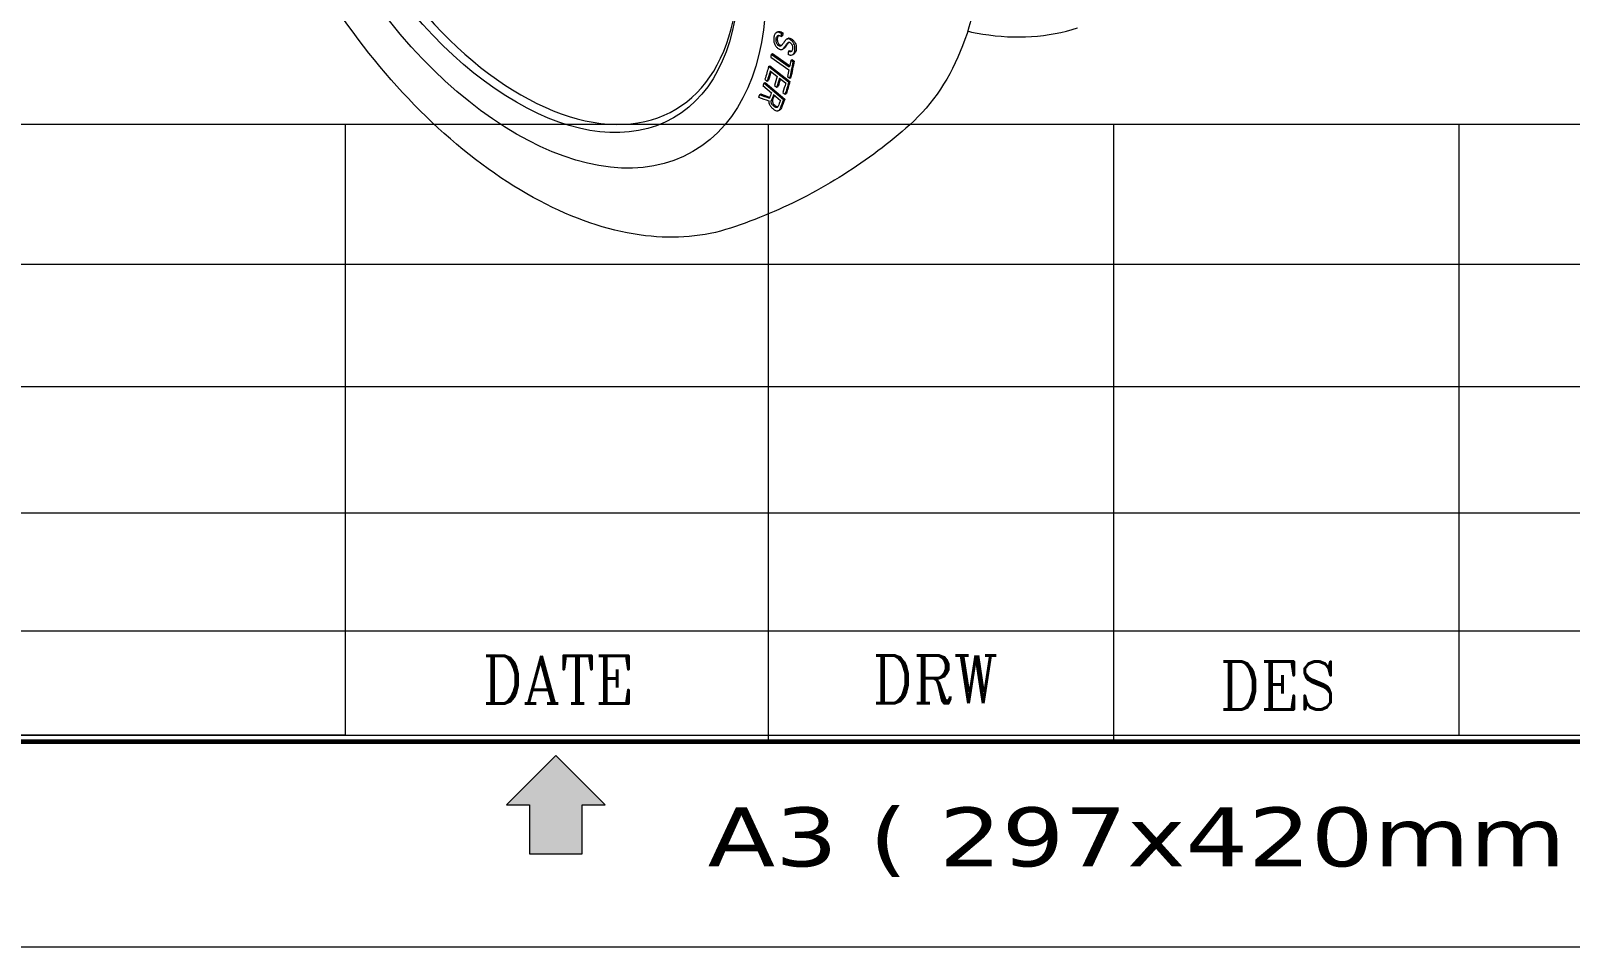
# Model space of a CAD drawing. Header units: millimetres. Extents: x 24 to 1656, y 24 to 1164.
# Drawn here: x 754 to 1011.2, y 24 to 177.2 of the extents above; entities that cross this region are included whole.
import ezdxf
from ezdxf.enums import TextEntityAlignment as Align

# ---------------------------------------------------------------- set-up
doc = ezdxf.new("R2010")
doc.units = ezdxf.units.MM
doc.header["$LTSCALE"] = 4
doc.layers.get('0').update_dxf_attribs({"lineweight": 18})
for name, color, linetype, lineweight in [('SkizziergeometrieWIN-ISO', 7, 'Continuous', 50), ('가는실선_A4', 7, 'Continuous', 5), ('굵은실선_A3', 7, 'Continuous', 18), ('제목(ISO)', 7, 'Continuous', 50)]:
    doc.layers.add(name, color=color, linetype=linetype, lineweight=lineweight)
doc.layers.add('가는실선_A3', color=9, linetype='Continuous', lineweight=5, true_color=0x808080)
doc.styles.add('텍스트 스타일12', font='tahoma.ttf')
doc.styles.add('텍스트 스타일171', font='ROMANC.shx', dxfattribs={"width": 0.9})
doc.styles.add('텍스트 스타일42', font='tahoma.ttf', dxfattribs={"width": 1.378837})

# ---------------------------------------------------------------- blocks, each defined once
blk = doc.blocks.new('경계 A3_경계')
blk.add_hatch(color=7).paths.add_polyline_path([(211.521, 9.897), (211.521, 11.955), (212.481, 11.955), (210.423, 14.014), (208.364, 11.955), (209.325, 11.955), (209.325, 9.897)])
for p, q in [((210.423, 14.014), (208.364, 11.955)), ((212.481, 11.955), (210.423, 14.014)), ((208.364, 11.955), (209.325, 11.955)), ((209.325, 11.955), (209.325, 9.897)), ((211.521, 9.897), (211.521, 11.955)), ((211.521, 11.955), (212.481, 11.955)), ((209.325, 9.897), (211.521, 9.897))]:
    blk.add_line(p, q)
at = {"color": 7}
for p, q in [((210.423, 14.014), (208.364, 11.955)), ((212.481, 11.955), (210.423, 14.014)), ((208.364, 11.955), (209.325, 11.955)), ((209.325, 11.955), (209.325, 9.897)), ((211.521, 9.897), (211.521, 11.955)), ((211.521, 11.955), (212.481, 11.955)), ((209.325, 9.897), (211.521, 9.897))]:
    blk.add_line(p, q, dxfattribs=at)
at = {"layer": 'SkizziergeometrieWIN-ISO', "lineweight": 18}
blk.add_line((414, 6), (6, 6), dxfattribs=at)
at = {"layer": '가는실선_A3', "color": 7, "lineweight": 60}
blk.add_line((19.02, 14.596), (401.22, 14.596), dxfattribs=at)
at = {"layer": '가는실선_A3', "color": 7, "style": '텍스트 스타일42', "width": 1.378315}
blk.add_text('A3 ( 297x420mm )', height=2.46299, dxfattribs=at).set_placement((216.764, 9.382), (255.513, 9.382), align=Align.FIT)
blk = doc.blocks.new('제목 블록 A3_표제란')
at = {"layer": '가는실선_A4', "lineweight": 13}
for p, q in [((25.419, 38.66), (269.123, 38.66)), ((208.17, 38.66), (208.17, 13.125)), ((25.419, 32.809), (269.123, 32.809))]:
    blk.add_line(p, q, dxfattribs=at)
at = {"layer": '가는실선_A4'}
for p, q in [((225.83, 38.66), (225.83, 12.86)), ((240.261, 38.66), (240.261, 12.86)), ((254.692, 38.66), (254.692, 13.125)), ((25.419, 13.125), (407.762, 13.125)), ((208.17, 13.125), (25.419, 13.125))]:
    blk.add_line(p, q, dxfattribs=at)
at = {"layer": '가는실선_A4', "color": 7}
for p, q in [((269.085, 27.68), (25.419, 27.68)), ((269.123, 22.402), (25.419, 22.402)), ((269.123, 17.468), (52.653, 17.468))]:
    blk.add_line(p, q, dxfattribs=at)
at = {"layer": '가는실선_A3', "color": 7, "style": '텍스트 스타일12'}
blk.add_attdef('질량\\P1;_001', (38.285, 15.491), '', height=2, dxfattribs=at)
at = {"layer": '가는실선_A4', "color": 7, "style": '텍스트 스타일171', "width": 0.9}
for s, p in [('DATE', (213.902, 14.443)), ('DRW', (230.193, 14.46)), ('DES', (244.703, 14.199))]:
    blk.add_text(s, height=2, dxfattribs=at).set_placement(p)
at = {"layer": '가는실선_A4', "color": 7, "style": '텍스트 스타일12'}
blk.add_attdef('설명', text='', height=2, dxfattribs=at).set_placement((331.265, 35.733), align=Align.MIDDLE_LEFT)
blk.add_attdef('SCALE_001', (273.432, 32.87), '', height=2, dxfattribs=at)
blk.add_attdef('프로젝트', text='', height=2, dxfattribs=at).set_placement((340.772, 28.266), align=Align.MIDDLE_CENTER)
at = {"layer": '가는실선_A4', "style": '텍스트 스타일12'}
blk.add_attdef('리비전_번호', text='', height=2, dxfattribs=at).set_placement((388.385, 15.267), align=Align.MIDDLE_CENTER)
at = {"layer": '제목(ISO)', "style": '텍스트 스타일12'}
for tag, p in [('관리자', (373.929, 36.389)), ('공급업자', (383.08, 28.642))]:
    blk.add_attdef(tag, text='', height=2, dxfattribs=at).set_placement(p, align=Align.TOP_LEFT)

msp = doc.modelspace()

# ---------------------------------------------------------------- linework, layer by layer
at = {"layer": '굵은실선_A3'}
for p, q in [((878.51, 176.88), (878.72, 177)), ((879.34, 176.24), (879.55, 176.36)), ((879.41, 176.71), (879.62, 176.84)), ((880.26, 175.8), (880.47, 175.92)), ((880.31, 175.04), (880.53, 175.16)), ((877.59, 172.8), (880.6, 170.67)), ((877.68, 173.25), (877.89, 173.38)), ((880.69, 171.12), (877.68, 173.25)), ((877.89, 173.38), (880.74, 171.36)), ((879.56, 174.11), (879.77, 174.23)), ((879.71, 174.25), (879.92, 174.37)), ((880.54, 173.77), (880.75, 173.89)), ((880.93, 172.24), (881.14, 172.37)), ((881.14, 172.37), (881.52, 172.1)), ((881.26, 173.2), (881.47, 173.32)), ((877.23, 171.22), (877.45, 171.34)), ((880.57, 168.61), (877.23, 171.22)), ((877.45, 171.34), (880.79, 168.74)), ((877.48, 170.5), (878.67, 169.57)), ((881.3, 171.98), (880.93, 172.24)), ((881.3, 171.98), (881.52, 172.1)), ((876.29, 168.05), (877.7, 166.83)), ((876.44, 168.45), (876.65, 168.57)), ((879.71, 165.64), (876.44, 168.45)), ((876.62, 169.08), (876.99, 168.79)), ((876.65, 168.57), (879.93, 165.76)), ((876.99, 168.79), (877.21, 168.91)), ((878.24, 168.06), (878.62, 167.77)), ((878.62, 167.77), (878.83, 167.9)), ((879.05, 169.28), (880.08, 168.47)), ((880.37, 169.54), (880.75, 169.28)), ((880.57, 168.61), (880.79, 168.74)), ((880.75, 169.28), (880.96, 169.4)), ((875.71, 166.51), (875.92, 166.64)), ((878.07, 166.52), (879.2, 165.55)), ((879.62, 166.86), (879.99, 166.57)), ((879.71, 165.64), (879.93, 165.76)), ((879.99, 166.57), (880.2, 166.69)), ((878.93, 163.88), (879.14, 164))]:
    msp.add_line(p, q, dxfattribs=at)
for major_axis in [(-29.5, 51.1), (-26.25, 45.47)]:
    msp.add_ellipse((835.09, 208.1), major_axis=major_axis, ratio=0.57735, dxfattribs=at)
for centre, major_axis, ratio, start_param, end_param in [((835.8, 208.5), (-25.72, 44.55), 0.57735, 5.451555, 10.256408), ((3741.88, -4179.34), (-2861.64, 4355.13), 0.008748, 6.280969, 6.287129), ((3742.1, -4179.22), (-2861.64, 4355.13), 0.008748, 6.280969, 6.28268), ((1374.72, 457.58), (-472.09, -522.21), 0.398372, 5.60016, 5.604669), ((1379.13, 459.62), (475.92, 526.44), 0.398372, 2.459479, 2.463058), ((1379.34, 459.75), (-475.92, -526.44), 0.398372, 5.601565, 5.60465), ((1410.92, 477.05), (-476.42, -579.14), 0.444788, 5.583075, 5.585176), ((1410.92, 477.05), (-476.42, -579.14), 0.444788, 5.580131, 5.582227), ((1415.2, 479.04), (479.93, 583.41), 0.444788, 2.438557, 2.443564), ((1415.41, 479.16), (-479.93, -583.41), 0.444788, 5.580149, 5.585157), ((1393.26, 466.17), (-488.2, -540.02), 0.398372, 5.601104, 5.604176), ((1397.68, 468.21), (492.03, 544.26), 0.398372, 2.459521, 2.462569), ((1397.89, 468.33), (-492.03, -544.26), 0.398372, 5.601591, 5.604162), ((1410, 473.92), (-502.73, -556.1), 0.398372, 5.601139, 5.604342), ((1414.42, 475.97), (506.57, 560.35), 0.398372, 2.458715, 2.462735), ((1414.63, 476.09), (-506.57, -560.35), 0.398372, 5.600308, 5.604327), ((2827.38, 1449.32), (2972.53, 347.75), 0.488609, 3.940375, 3.941144), ((3023.16, 1585.07), (-3279.96, -342.4), 0.499203, 0.806093, 0.806758), ((3023.37, 1585.19), (3279.96, 342.4), 0.499203, 3.947686, 3.948291), ((1391.15, 462.78), (-511.41, -515.94), 0.348701, 5.618142, 5.62012), ((1395.55, 464.8), (515.43, 520), 0.348701, 2.47656, 2.478788), ((1395.76, 464.92), (-515.43, -520), 0.348701, 5.618651, 5.620381), ((1409.23, 471.07), (-527.92, -532.6), 0.348701, 5.618184, 5.620246), ((1413.69, 473.13), (532, 536.72), 0.348701, 2.475762, 2.478831), ((1413.9, 473.25), (-532, -536.72), 0.348701, 5.617355, 5.620423)]:
    msp.add_ellipse(centre, major_axis=major_axis, ratio=ratio, start_param=start_param, end_param=end_param, dxfattribs=at)
for points, knots in [([(870.88, 144.21), (866.45, 142.74), (861.61, 142.35), (851.21, 143.58), (845.61, 145.39), (834.26, 151.11), (828.5, 155.13), (817.59, 164.89), (812.43, 170.63), (803.2, 183.22), (799.13, 190.07), (792.45, 204.21), (789.85, 211.5), (786.37, 225.87), (785.5, 232.94), (785.69, 246.21), (786.75, 252.4), (790.83, 263.05), (793.79, 267.58), (797.65, 271.03), (797.65, 271.03), (797.66, 271.03)], [4.046409, 4.046409, 4.046409, 4.046409, 4.333754, 4.333754, 4.649286, 4.649286, 4.980119, 4.980119, 5.310872, 5.310872, 5.639927, 5.639927, 5.96886, 5.96886, 6.299326, 6.299326, 6.630633, 6.630633, 6.948876, 6.948876, 6.949166, 6.949166, 6.949166, 6.949166]), ([(893.27, 251.89), (896.81, 246.66), (899.98, 241.09), (906.02, 228.32), (908.62, 221.03), (912.1, 206.66), (912.97, 199.58), (912.78, 186.32), (911.73, 180.12), (907.65, 169.47), (904.68, 164.94), (900.82, 161.49), (900.82, 161.49), (900.81, 161.49)], [2.232581, 2.232581, 2.232581, 2.232581, 2.498335, 2.498335, 2.827267, 2.827267, 3.157733, 3.157733, 3.48904, 3.48904, 3.807283, 3.807283, 3.807573, 3.807573, 3.807573, 3.807573]), ([(910.49, 177.12), (911.34, 176.93), (912.18, 176.77), (918.54, 175.76), (923.94, 176.06), (928.86, 177.68), (928.86, 177.68), (928.86, 177.68)], [8.153079, 8.153079, 8.153079, 8.153079, 8.2014294, 8.2014294, 8.5196719, 8.5196719, 8.5199619, 8.5199619, 8.5199619, 8.5199619]), ([(878.11, 176.1), (878.09, 175.98), (878.08, 175.86), (878.08, 175.71), (878.08, 175.68), (878.09, 175.55), (878.1, 175.44), (878.13, 175.3), (878.13, 175.28), (878.17, 175.14), (878.21, 175.01), (878.27, 174.89)], [-0.1441174, -0.1441174, -0.1441174, -0.1441174, -0.0984945, -0.0984945, -0.0882432, -0.0882432, -0.0494017, -0.0494017, -0.0418144, -0.0418144, 0, 0, 0, 0]), ([(878.61, 176.93), (878.54, 176.9), (878.48, 176.87), (878.42, 176.82), (878.37, 176.77), (878.32, 176.71), (878.28, 176.65), (878.24, 176.58), (878.2, 176.5), (878.17, 176.42), (878.14, 176.32), (878.12, 176.21), (878.11, 176.1)], [-0.1521831, -0.1521831, -0.1521831, -0.1521831, -0.1175627, -0.1175627, -0.1175627, -0.0815999, -0.0815999, -0.0815999, -0.0445905, -0.0445905, -0.0445905, 0, 0, 0, 0]), ([(878.6, 175.06), (878.57, 175.12), (878.55, 175.18), (878.53, 175.24), (878.51, 175.3), (878.49, 175.36), (878.48, 175.42), (878.48, 175.48), (878.47, 175.54), (878.47, 175.6), (878.47, 175.68), (878.47, 175.76), (878.48, 175.83)], [-0.09101099, -0.09101099, -0.09101099, -0.09101099, -0.07140572, -0.07140572, -0.07140572, -0.0502215, -0.0502215, -0.0502215, -0.02915069, -0.02915069, -0.02915069, 0, 0, 0, 0]), ([(878.48, 175.83), (878.5, 175.93), (878.51, 176.02), (878.54, 176.1), (878.57, 176.17), (878.6, 176.23), (878.64, 176.28), (878.68, 176.34), (878.73, 176.38), (878.8, 176.4)], [-0.1008492, -0.1008492, -0.1008492, -0.1008492, -0.064012, -0.064012, -0.064012, -0.032572, -0.032572, -0.032572, 0, 0, 0, 0]), ([(878.9, 174.7), (878.87, 174.71), (878.85, 174.73), (878.79, 174.78), (878.77, 174.81), (878.69, 174.91), (878.64, 174.99), (878.6, 175.06)], [-0.04874418, -0.04874418, -0.04874418, -0.04874418, -0.03801953, -0.03801953, -0.02664365, -0.02664365, 0, 0, 0, 0]), ([(879.41, 176.71), (879.31, 176.77), (879.22, 176.82), (879.13, 176.86), (879.04, 176.9), (878.96, 176.93), (878.88, 176.94), (878.78, 176.96), (878.69, 176.96), (878.61, 176.93)], [-0.1100677, -0.1100677, -0.1100677, -0.1100677, -0.0735134, -0.0735134, -0.0735134, -0.0411034, -0.0411034, -0.0411034, 0, 0, 0, 0]), ([(878.7, 175.96), (878.69, 175.88), (878.68, 175.8), (878.68, 175.72), (878.68, 175.67), (878.69, 175.61), (878.7, 175.55), (878.71, 175.49), (878.72, 175.42), (878.74, 175.36), (878.76, 175.3), (878.78, 175.24), (878.81, 175.19)], [0, 0, 0, 0, 0.02944824, 0.02944824, 0.02944824, 0.05019285, 0.05019285, 0.05019285, 0.07142891, 0.07142891, 0.07142891, 0.09101203, 0.09101203, 0.09101203, 0.09101203]), ([(878.86, 176.41), (878.86, 176.41), (878.85, 176.41), (878.85, 176.4), (878.81, 176.35), (878.78, 176.29), (878.76, 176.22), (878.73, 176.14), (878.71, 176.05), (878.7, 175.96)], [0.03095046, 0.03095046, 0.03095046, 0.03095046, 0.03271207, 0.03271207, 0.03271207, 0.06404184, 0.06404184, 0.06404184, 0.10085231, 0.10085231, 0.10085231, 0.10085231]), ([(878.8, 176.4), (878.83, 176.41), (878.86, 176.42), (878.9, 176.41), (878.94, 176.41), (878.98, 176.4), (879.03, 176.39), (879.07, 176.38), (879.12, 176.36), (879.16, 176.34), (879.22, 176.31), (879.28, 176.27), (879.34, 176.24)], [-0.07341896, -0.07341896, -0.07341896, -0.07341896, -0.05775901, -0.05775901, -0.05775901, -0.04076797, -0.04076797, -0.04076797, -0.02315497, -0.02315497, -0.02315497, 0, 0, 0, 0]), ([(878.81, 175.19), (878.85, 175.11), (878.9, 175.03), (878.98, 174.93), (879.01, 174.9), (879.06, 174.86), (879.08, 174.84), (879.11, 174.82)], [0, 0, 0, 0, 0.02664365, 0.02664365, 0.03801953, 0.03801953, 0.04874418, 0.04874418, 0.04874418, 0.04874418]), ([(878.82, 177.05), (878.9, 177.08), (878.99, 177.08), (879.09, 177.07), (879.17, 177.05), (879.26, 177.02), (879.34, 176.99), (879.43, 176.95), (879.53, 176.89), (879.62, 176.84)], [0, 0, 0, 0, 0.0409016, 0.0409016, 0.0409016, 0.0735622, 0.0735622, 0.0735622, 0.1100634, 0.1100634, 0.1100634, 0.1100634]), ([(879.77, 175.22), (879.73, 175.16), (879.68, 175.1), (879.62, 175.02), (879.61, 175.01), (879.57, 174.96), (879.53, 174.92), (879.49, 174.86), (879.47, 174.85), (879.46, 174.83)], [-0.0773034, -0.0773034, -0.0773034, -0.0773034, -0.04075168, -0.04075168, -0.03426766, -0.03426766, -0.00929824, -0.00929824, 0, 0, 0, 0]), ([(879.71, 174.25), (879.8, 174.36), (879.89, 174.48), (880, 174.62), (880.01, 174.64), (880.12, 174.79), (880.22, 174.91), (880.31, 175.04)], [-0.1553851, -0.1553851, -0.1553851, -0.1553851, -0.0863019, -0.0863019, -0.0730368, -0.0730368, 0, 0, 0, 0]), ([(880.11, 175.66), (880.08, 175.62), (880.05, 175.58), (880, 175.52), (879.98, 175.49), (879.93, 175.42), (879.89, 175.37), (879.83, 175.29), (879.8, 175.26), (879.77, 175.22)], [-0.08543276, -0.08543276, -0.08543276, -0.08543276, -0.06336948, -0.06336948, -0.04807605, -0.04807605, -0.02094344, -0.02094344, 0, 0, 0, 0]), ([(880.53, 175.16), (880.43, 175.04), (880.34, 174.91), (880.16, 174.68), (880.07, 174.56), (879.96, 174.42), (879.94, 174.4), (879.92, 174.37)], [0, 0, 0, 0, 0.0716383, 0.0716383, 0.1406887, 0.1406887, 0.155386, 0.155386, 0.155386, 0.155386]), ([(880.31, 175.04), (880.35, 175.09), (880.4, 175.15), (880.48, 175.24), (880.52, 175.27), (880.56, 175.28)], [-0.05000902, -0.05000902, -0.05000902, -0.05000902, -0.02153685, -0.02153685, 0, 0, 0, 0]), ([(880.84, 175.71), (880.75, 175.77), (880.65, 175.82), (880.52, 175.85), (880.48, 175.85), (880.4, 175.85), (880.37, 175.84), (880.33, 175.83)], [-0.07029431, -0.07029431, -0.07029431, -0.07029431, -0.03373693, -0.03373693, -0.01689853, -0.01689853, 0, 0, 0, 0]), ([(880.54, 175.96), (880.58, 175.97), (880.61, 175.97), (880.69, 175.98), (880.73, 175.97), (880.86, 175.94), (880.96, 175.9), (881.05, 175.84)], [0, 0, 0, 0, 0.01689853, 0.01689853, 0.03373693, 0.03373693, 0.07029431, 0.07029431, 0.07029431, 0.07029431]), ([(880.56, 175.28), (880.58, 175.29), (880.6, 175.29), (880.61, 175.29), (880.63, 175.29), (880.66, 175.28), (880.68, 175.28), (880.7, 175.27), (880.73, 175.26), (880.76, 175.24), (880.78, 175.23), (880.81, 175.21), (880.83, 175.2)], [-0.03662174, -0.03662174, -0.03662174, -0.03662174, -0.02883834, -0.02883834, -0.02883834, -0.02036645, -0.02036645, -0.02036645, -0.01007241, -0.01007241, -0.01007241, 0, 0, 0, 0]), ([(880.83, 175.2), (880.86, 175.18), (880.89, 175.16), (880.92, 175.13), (880.95, 175.11), (880.98, 175.08), (881, 175.05), (881.05, 174.99), (881.1, 174.92), (881.14, 174.85)], [-0.04793632, -0.04793632, -0.04793632, -0.04793632, -0.03626119, -0.03626119, -0.03626119, -0.02472921, -0.02472921, -0.02472921, 0, 0, 0, 0]), ([(881.46, 175), (881.42, 175.08), (881.38, 175.16), (881.28, 175.3), (881.23, 175.37), (881.07, 175.55), (880.96, 175.64), (880.84, 175.71)], [-0.09877191, -0.09877191, -0.09877191, -0.09877191, -0.07190106, -0.07190106, -0.04651183, -0.04651183, 0, 0, 0, 0]), ([(881.05, 175.84), (881.17, 175.76), (881.28, 175.67), (881.44, 175.49), (881.49, 175.43), (881.59, 175.28), (881.63, 175.21), (881.67, 175.13)], [0, 0, 0, 0, 0.04648823, 0.04648823, 0.07184873, 0.07184873, 0.09877102, 0.09877102, 0.09877102, 0.09877102]), ([(881.62, 173.93), (881.63, 174.02), (881.64, 174.1), (881.64, 174.18), (881.64, 174.28), (881.64, 174.38), (881.63, 174.48), (881.62, 174.53), (881.61, 174.58), (881.6, 174.63), (881.57, 174.75), (881.53, 174.88), (881.46, 175)], [-0.1232192, -0.1232192, -0.1232192, -0.1232192, -0.0936985, -0.0936985, -0.0936985, -0.0601482, -0.0601482, -0.0601482, -0.0425264, -0.0425264, -0.0425264, 0, 0, 0, 0]), ([(881.67, 175.13), (881.74, 175), (881.78, 174.88), (881.81, 174.75), (881.84, 174.64), (881.85, 174.53), (881.85, 174.42), (881.86, 174.34), (881.86, 174.25), (881.85, 174.17), (881.85, 174.13), (881.84, 174.09), (881.84, 174.06)], [0, 0, 0, 0, 0.0428077, 0.0428077, 0.0428077, 0.0800647, 0.0800647, 0.0800647, 0.1098135, 0.1098135, 0.1098135, 0.1232724, 0.1232724, 0.1232724, 0.1232724]), ([(878.27, 174.89), (878.31, 174.81), (878.36, 174.74), (878.41, 174.66), (878.46, 174.6), (878.51, 174.53), (878.56, 174.47), (878.67, 174.35), (878.79, 174.25), (878.92, 174.17)], [-0.1012866, -0.1012866, -0.1012866, -0.1012866, -0.0749009, -0.0749009, -0.0749009, -0.0496414, -0.0496414, -0.0496414, 0, 0, 0, 0]), ([(879.22, 174.63), (879.19, 174.62), (879.17, 174.62), (879.15, 174.61), (879.12, 174.61), (879.1, 174.62), (879.07, 174.62), (879.01, 174.63), (878.96, 174.66), (878.9, 174.7)], [-0.04443716, -0.04443716, -0.04443716, -0.04443716, -0.03331745, -0.03331745, -0.03331745, -0.02253619, -0.02253619, -0.02253619, 0, 0, 0, 0]), ([(878.92, 174.17), (878.97, 174.14), (879.02, 174.11), (879.06, 174.09), (879.11, 174.07), (879.16, 174.06), (879.21, 174.05), (879.3, 174.03), (879.39, 174.04), (879.47, 174.06)], [-0.07772169, -0.07772169, -0.07772169, -0.07772169, -0.05839541, -0.05839541, -0.05839541, -0.03958015, -0.03958015, -0.03958015, 0, 0, 0, 0]), ([(879.11, 174.82), (879.17, 174.78), (879.22, 174.76), (879.28, 174.75), (879.31, 174.74), (879.33, 174.74), (879.36, 174.74), (879.36, 174.74), (879.37, 174.74), (879.38, 174.74)], [0, 0, 0, 0, 0.02222889, 0.02222889, 0.02222889, 0.03315304, 0.03315304, 0.03315304, 0.03610671, 0.03610671, 0.03610671, 0.03610671]), ([(879.46, 174.83), (879.43, 174.8), (879.4, 174.76), (879.37, 174.73), (879.36, 174.72), (879.35, 174.71), (879.33, 174.7), (879.3, 174.67), (879.26, 174.64), (879.22, 174.63)], [-0.05092796, -0.05092796, -0.05092796, -0.05092796, -0.02978871, -0.02978871, -0.02978871, -0.02185985, -0.02185985, -0.02185985, 0, 0, 0, 0]), ([(879.47, 174.06), (879.52, 174.08), (879.57, 174.11), (879.61, 174.14), (879.65, 174.17), (879.68, 174.21), (879.71, 174.25)], [-0.04960833, -0.04960833, -0.04960833, -0.04960833, -0.02397939, -0.02397939, -0.02397939, 0, 0, 0, 0]), ([(879.92, 174.37), (879.89, 174.33), (879.86, 174.29), (879.82, 174.26), (879.81, 174.25), (879.79, 174.24), (879.77, 174.23)], [0, 0, 0, 0, 0.02392185, 0.02392185, 0.02392185, 0.03362789, 0.03362789, 0.03362789, 0.03362789]), ([(880.47, 173.29), (880.54, 173.25), (880.6, 173.22), (880.66, 173.19), (880.72, 173.17), (880.78, 173.15), (880.84, 173.14), (880.96, 173.12), (881.07, 173.13), (881.17, 173.16)], [-0.09866619, -0.09866619, -0.09866619, -0.09866619, -0.07417285, -0.07417285, -0.07417285, -0.05029949, -0.05029949, -0.05029949, 0, 0, 0, 0]), ([(880.96, 173.68), (880.93, 173.67), (880.9, 173.66), (880.86, 173.66), (880.83, 173.66), (880.8, 173.66), (880.76, 173.67), (880.69, 173.69), (880.61, 173.72), (880.54, 173.77)], [-0.05930987, -0.05930987, -0.05930987, -0.05930987, -0.04445241, -0.04445241, -0.04445241, -0.03006034, -0.03006034, -0.03006034, 0, 0, 0, 0]), ([(880.75, 173.89), (880.82, 173.85), (880.9, 173.81), (880.97, 173.79), (881.01, 173.79), (881.04, 173.78), (881.08, 173.79), (881.08, 173.79), (881.09, 173.79), (881.1, 173.79)], [0, 0, 0, 0, 0.02938408, 0.02938408, 0.02938408, 0.04409024, 0.04409024, 0.04409024, 0.04720973, 0.04720973, 0.04720973, 0.04720973]), ([(881.22, 174.15), (881.21, 174.07), (881.19, 174), (881.17, 173.93), (881.15, 173.88), (881.12, 173.82), (881.09, 173.78), (881.06, 173.73), (881.01, 173.7), (880.96, 173.68)], [-0.08281526, -0.08281526, -0.08281526, -0.08281526, -0.05273465, -0.05273465, -0.05273465, -0.02701109, -0.02701109, -0.02701109, 0, 0, 0, 0]), ([(881.14, 174.85), (881.16, 174.8), (881.18, 174.76), (881.19, 174.71), (881.21, 174.65), (881.22, 174.6), (881.23, 174.54), (881.23, 174.49), (881.23, 174.45), (881.23, 174.4), (881.23, 174.33), (881.23, 174.26), (881.22, 174.2), (881.22, 174.18), (881.22, 174.16), (881.22, 174.15)], [-0.08303122, -0.08303122, -0.08303122, -0.08303122, -0.06683243, -0.06683243, -0.06683243, -0.04798551, -0.04798551, -0.04798551, -0.03155383, -0.03155383, -0.03155383, -0.00700456, -0.00700456, -0.00700456, 0, 0, 0, 0]), ([(881.17, 173.16), (881.24, 173.18), (881.29, 173.22), (881.39, 173.3), (881.43, 173.36), (881.51, 173.48), (881.53, 173.55), (881.59, 173.73), (881.61, 173.83), (881.62, 173.93)], [-0.1395338, -0.1395338, -0.1395338, -0.1395338, -0.1084482, -0.1084482, -0.0756633, -0.0756633, -0.0422019, -0.0422019, 0, 0, 0, 0]), ([(881.84, 174.06), (881.82, 173.95), (881.8, 173.84), (881.74, 173.67), (881.72, 173.6), (881.65, 173.48), (881.6, 173.43), (881.53, 173.36), (881.5, 173.34), (881.47, 173.32)], [0, 0, 0, 0, 0.0441209, 0.0441209, 0.0755689, 0.0755689, 0.1085291, 0.1085291, 0.1247867, 0.1247867, 0.1247867, 0.1247867]), ([(877.27, 165.49), (877.26, 165.41), (877.25, 165.33), (877.27, 165.16), (877.28, 165.08), (877.31, 165)], [-0.06084959, -0.06084959, -0.06084959, -0.06084959, -0.02812841, -0.02812841, 0, 0, 0, 0]), ([(877.31, 165), (877.34, 164.93), (877.37, 164.85), (877.41, 164.78), (877.45, 164.71), (877.5, 164.64), (877.55, 164.57), (877.66, 164.42), (877.78, 164.29), (877.92, 164.18)], [-0.1049722, -0.1049722, -0.1049722, -0.1049722, -0.0802318, -0.0802318, -0.0802318, -0.0552524, -0.0552524, -0.0552524, 0, 0, 0, 0]), ([(877.7, 165.08), (877.67, 165.16), (877.65, 165.23), (877.65, 165.3), (877.65, 165.37), (877.66, 165.44), (877.68, 165.49)], [-0.05211757, -0.05211757, -0.05211757, -0.05211757, -0.02629947, -0.02629947, -0.02629947, 0, 0, 0, 0]), ([(878.08, 164.6), (878.02, 164.65), (877.96, 164.7), (877.91, 164.75), (877.87, 164.8), (877.83, 164.85), (877.79, 164.91), (877.75, 164.96), (877.72, 165.02), (877.7, 165.08)], [-0.06303386, -0.06303386, -0.06303386, -0.06303386, -0.03997971, -0.03997971, -0.03997971, -0.02025398, -0.02025398, -0.02025398, 0, 0, 0, 0]), ([(877.89, 165.61), (877.87, 165.56), (877.86, 165.5), (877.86, 165.42), (877.87, 165.35), (877.89, 165.28), (877.91, 165.2)], [0, 0, 0, 0, 0.02629001, 0.02629001, 0.02629001, 0.05211763, 0.05211763, 0.05211763, 0.05211763]), ([(877.91, 165.2), (877.94, 165.14), (877.97, 165.09), (878, 165.03), (878.04, 164.98), (878.08, 164.92), (878.13, 164.88), (878.18, 164.82), (878.23, 164.77), (878.29, 164.72)], [0, 0, 0, 0, 0.02021301, 0.02021301, 0.02021301, 0.04000831, 0.04000831, 0.04000831, 0.06303332, 0.06303332, 0.06303332, 0.06303332]), ([(878.29, 164.72), (878.36, 164.66), (878.43, 164.61), (878.51, 164.57), (878.52, 164.56), (878.53, 164.56), (878.53, 164.55), (878.57, 164.53), (878.61, 164.52), (878.65, 164.51), (878.69, 164.5), (878.73, 164.5), (878.76, 164.5)], [0, 0, 0, 0, 0.02922333, 0.02922333, 0.02922333, 0.03277205, 0.03277205, 0.03277205, 0.04849669, 0.04849669, 0.04849669, 0.06410086, 0.06410086, 0.06410086, 0.06410086]), ([(877.92, 164.18), (878, 164.11), (878.08, 164.05), (878.16, 164), (878.23, 163.95), (878.3, 163.91), (878.38, 163.88), (878.49, 163.83), (878.59, 163.81), (878.69, 163.82)], [-0.1053618, -0.1053618, -0.1053618, -0.1053618, -0.0733071, -0.0733071, -0.0733071, -0.0441266, -0.0441266, -0.0441266, 0, 0, 0, 0]), ([(878.55, 164.38), (878.52, 164.37), (878.48, 164.38), (878.44, 164.39), (878.41, 164.4), (878.37, 164.41), (878.33, 164.43), (878.27, 164.46), (878.21, 164.49), (878.15, 164.54), (878.12, 164.56), (878.1, 164.58), (878.08, 164.6)], [-0.06410299, -0.06410299, -0.06410299, -0.06410299, -0.04896617, -0.04896617, -0.04896617, -0.03369775, -0.03369775, -0.03369775, -0.00975459, -0.00975459, -0.00975459, 0, 0, 0, 0]), ([(878.83, 164.58), (878.8, 164.51), (878.77, 164.46), (878.72, 164.43), (878.67, 164.39), (878.62, 164.38), (878.55, 164.38)], [-0.0588146, -0.0588146, -0.0588146, -0.0588146, -0.02939374, -0.02939374, -0.02939374, 0, 0, 0, 0]), ([(878.69, 163.82), (878.75, 163.82), (878.8, 163.83), (878.85, 163.84), (878.9, 163.86), (878.94, 163.88), (878.98, 163.91), (879.06, 163.98), (879.12, 164.07), (879.16, 164.18)], [-0.1003567, -0.1003567, -0.1003567, -0.1003567, -0.0759154, -0.0759154, -0.0759154, -0.0517075, -0.0517075, -0.0517075, 0, 0, 0, 0]), ([(879.37, 164.3), (879.33, 164.19), (879.27, 164.1), (879.19, 164.04), (879.17, 164.02), (879.16, 164.01), (879.14, 164)], [0, 0, 0, 0, 0.05166389, 0.05166389, 0.05166389, 0.06158866, 0.06158866, 0.06158866, 0.06158866]), ([(900.81, 161.49), (899.12, 159.97), (897.34, 158.51), (893.64, 155.71), (891.72, 154.38), (887.76, 151.88), (885.73, 150.7), (881.58, 148.53), (879.47, 147.53), (875.2, 145.73), (873.04, 144.92), (870.88, 144.21)], [3.807573, 3.807573, 3.807573, 3.807573, 3.8553401, 3.8553401, 3.9031072, 3.9031072, 3.9508744, 3.9508744, 3.9986415, 3.9986415, 4.0464087, 4.0464087, 4.0464087, 4.0464087])]:
    msp.add_open_spline(points, degree=3, knots=knots, dxfattribs=at)
for points in [[(878.72, 177), (878.75, 177.02), (878.79, 177.04), (878.82, 177.05)], [(880.62, 175.29), (880.59, 175.25), (880.55, 175.2), (880.53, 175.16)], [(878.76, 164.5), (878.77, 164.5), (878.78, 164.5), (878.79, 164.5)]]:
    msp.add_open_spline(points, degree=3, dxfattribs=at)
for points, weights in [([(879.34, 176.24), (879.37, 176.47), (879.41, 176.71)], [1.00070210685, 1.00065907801, 1.00059066057]), ([(879.62, 176.84), (879.59, 176.6), (879.55, 176.36)], [1.00059066057, 1.00065907802, 1.00070210685]), ([(877.68, 173.25), (877.63, 173.03), (877.59, 172.8)], [1.00104659389, 1.00105989428, 1.00104659389]), ([(880.54, 173.77), (880.51, 173.53), (880.47, 173.29)], [1.00077910882, 1.00074047276, 1.00067786633]), ([(876.44, 168.45), (876.36, 168.25), (876.29, 168.05)], [1.00153611046, 1.00160435596, 1.00164602404]), ([(875.71, 166.51), (875.63, 166.3), (875.54, 166.08)], [1.00191989742, 1.00185447628, 1.00175759674])]:
    msp.add_rational_spline(points, weights, degree=2, dxfattribs=at)

# ---------------------------------------------------------------- block references
at = {"xscale": 4, "yscale": 4, "zscale": 4}
for name, p in [('경계 A3_경계', (0, 0)), ('제목 블록 A3_표제란', (-26.19, 6.95))]:
    msp.add_blockref(name, p, dxfattribs=at)

doc.saveas('drawing.dxf')
